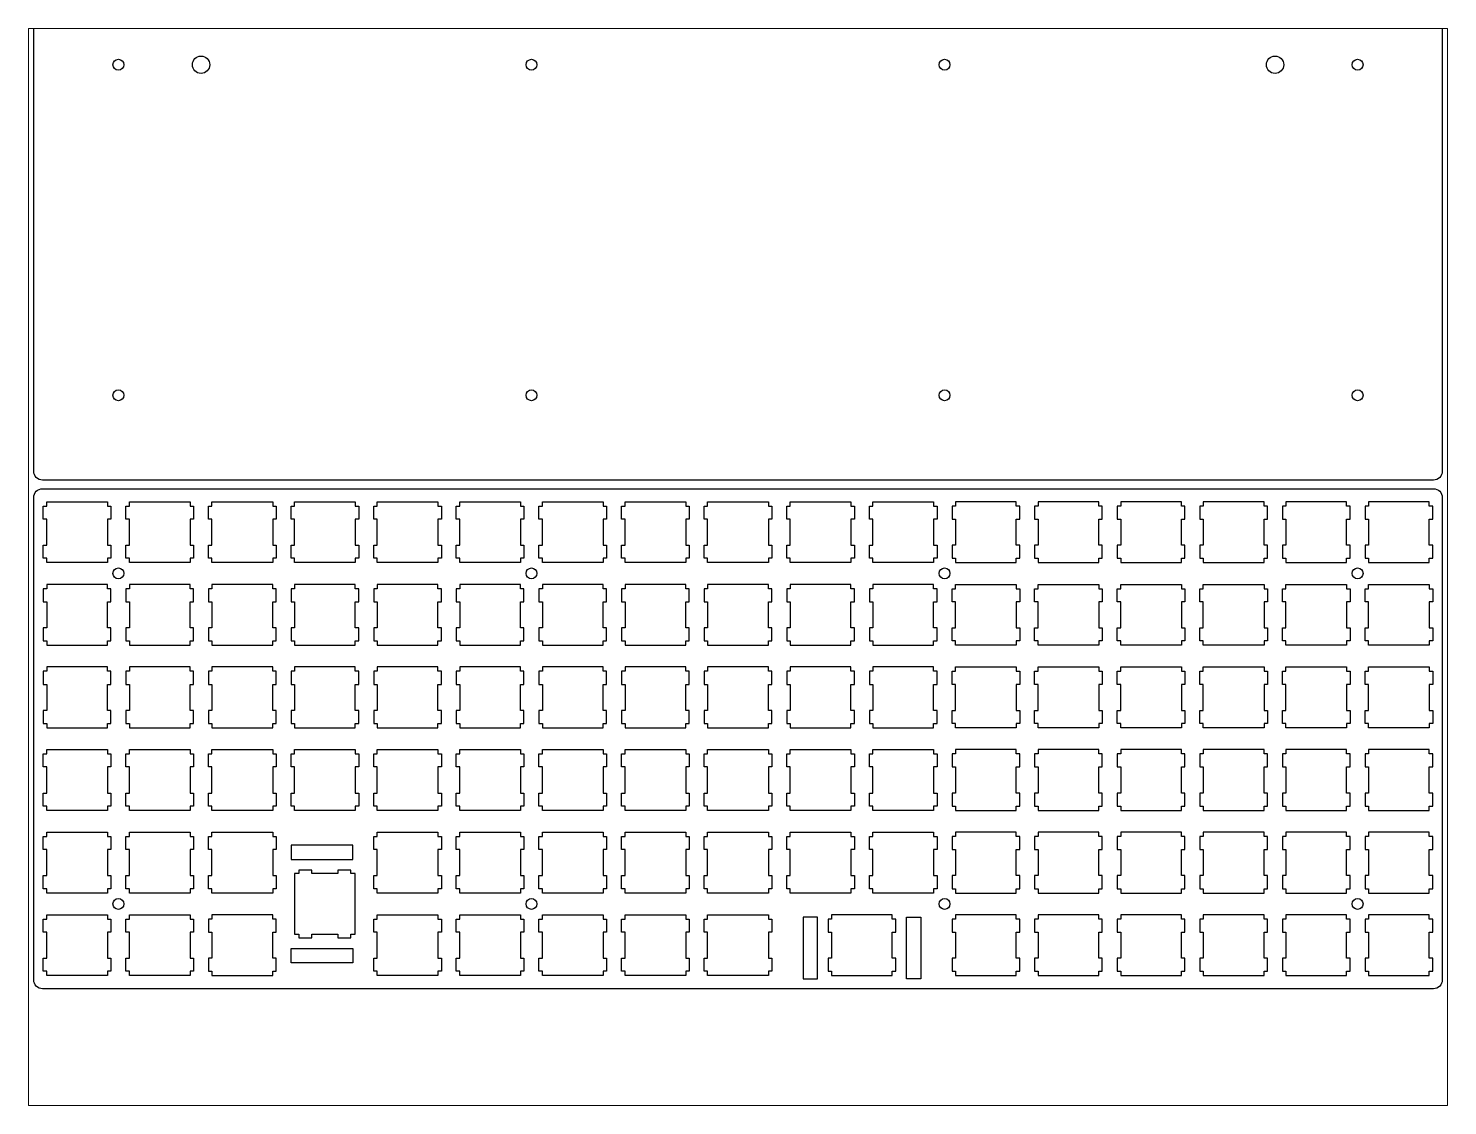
# Paper-space layout 'Layout1' of a CAD drawing. Header units: millimetres. Extents: x 26 to 231, y 20 to 176.
# The model-space entities are those that its viewports show. They can reach past a viewport. Long polylines and large blocks are cut down to what shows.
import ezdxf

# ---------------------------------------------------------------- set-up
doc = ezdxf.new("R2010")
doc.units = ezdxf.units.MM

msp = doc.modelspace()

# ---------------------------------------------------------------- linework, layer by layer
at = {"linetype": 'Continuous'}
for points in [[(324.8, 230.5), (324.8, 119.25, -0.414214), (322.8, 117.25), (2, 117.25, -0.414214), (0, 119.25), (0, 230.5, -0.414214), (2, 232.5), (322.8, 232.5, -0.414214), (324.8, 230.5)], [(324.8, 113.25), (324.8, 2, -0.414214), (322.8, 0), (2, 0, -0.414214), (0, 2), (0, 113.25, -0.414214), (2, 115.25), (322.8, 115.25, -0.414214), (324.8, 113.25)]]:
    msp.add_lwpolyline(points, format="xyb", dxfattribs=at)
for points in [[(3, 99.25), (2.2, 99.25), (2.2, 102.25), (3, 102.25), (3, 108.25), (2.2, 108.25), (2.2, 111.25), (3, 111.25), (3, 112.25), (17, 112.25), (17, 111.25), (17.8, 111.25), (17.8, 108.25), (17, 108.25), (17, 102.25), (17.8, 102.25), (17.8, 99.25), (17, 99.25), (17, 98.25), (3, 98.25)], [(22.05, 99.25), (21.25, 99.25), (21.25, 102.25), (22.05, 102.25), (22.05, 108.25), (21.25, 108.25), (21.25, 111.25), (22.05, 111.25), (22.05, 112.25), (36.05, 112.25), (36.05, 111.25), (36.85, 111.25), (36.85, 108.25), (36.05, 108.25), (36.05, 102.25), (36.85, 102.25), (36.85, 99.25), (36.05, 99.25), (36.05, 98.25), (22.05, 98.25)], [(41.1, 99.25), (40.3, 99.25), (40.3, 102.25), (41.1, 102.25), (41.1, 108.25), (40.3, 108.25), (40.3, 111.25), (41.1, 111.25), (41.1, 112.25), (55.1, 112.25), (55.1, 111.25), (55.9, 111.25), (55.9, 108.25), (55.1, 108.25), (55.1, 102.25), (55.9, 102.25), (55.9, 99.25), (55.1, 99.25), (55.1, 98.25), (41.1, 98.25)], [(60.15, 99.25), (59.35, 99.25), (59.35, 102.25), (60.15, 102.25), (60.15, 108.25), (59.35, 108.25), (59.35, 111.25), (60.15, 111.25), (60.15, 112.25), (74.15, 112.25), (74.15, 111.25), (74.95, 111.25), (74.95, 108.25), (74.15, 108.25), (74.15, 102.25), (74.95, 102.25), (74.95, 99.25), (74.15, 99.25), (74.15, 98.25), (60.15, 98.25)], [(79.2, 99.25), (78.4, 99.25), (78.4, 102.25), (79.2, 102.25), (79.2, 108.25), (78.4, 108.25), (78.4, 111.25), (79.2, 111.25), (79.2, 112.25), (93.2, 112.25), (93.2, 111.25), (94, 111.25), (94, 108.25), (93.2, 108.25), (93.2, 102.25), (94, 102.25), (94, 99.25), (93.2, 99.25), (93.2, 98.25), (79.2, 98.25)], [(98.25, 99.25), (97.45, 99.25), (97.45, 102.25), (98.25, 102.25), (98.25, 108.25), (97.45, 108.25), (97.45, 111.25), (98.25, 111.25), (98.25, 112.25), (112.25, 112.25), (112.25, 111.25), (113.05, 111.25), (113.05, 108.25), (112.25, 108.25), (112.25, 102.25), (113.05, 102.25), (113.05, 99.25), (112.25, 99.25), (112.25, 98.25), (98.25, 98.25)], [(117.3, 99.25), (116.5, 99.25), (116.5, 102.25), (117.3, 102.25), (117.3, 108.25), (116.5, 108.25), (116.5, 111.25), (117.3, 111.25), (117.3, 112.25), (131.3, 112.25), (131.3, 111.25), (132.1, 111.25), (132.1, 108.25), (131.3, 108.25), (131.3, 102.25), (132.1, 102.25), (132.1, 99.25), (131.3, 99.25), (131.3, 98.25), (117.3, 98.25)], [(136.35, 99.25), (135.55, 99.25), (135.55, 102.25), (136.35, 102.25), (136.35, 108.25), (135.55, 108.25), (135.55, 111.25), (136.35, 111.25), (136.35, 112.25), (150.35, 112.25), (150.35, 111.25), (151.15, 111.25), (151.15, 108.25), (150.35, 108.25), (150.35, 102.25), (151.15, 102.25), (151.15, 99.25), (150.35, 99.25), (150.35, 98.25), (136.35, 98.25)], [(155.4, 99.25), (154.6, 99.25), (154.6, 102.25), (155.4, 102.25), (155.4, 108.25), (154.6, 108.25), (154.6, 111.25), (155.4, 111.25), (155.4, 112.25), (169.4, 112.25), (169.4, 111.25), (170.2, 111.25), (170.2, 108.25), (169.4, 108.25), (169.4, 102.25), (170.2, 102.25), (170.2, 99.25), (169.4, 99.25), (169.4, 98.25), (155.4, 98.25)], [(174.45, 99.25), (173.65, 99.25), (173.65, 102.25), (174.45, 102.25), (174.45, 108.25), (173.65, 108.25), (173.65, 111.25), (174.45, 111.25), (174.45, 112.25), (188.45, 112.25), (188.45, 111.25), (189.25, 111.25), (189.25, 108.25), (188.45, 108.25), (188.45, 102.25), (189.25, 102.25), (189.25, 99.25), (188.45, 99.25), (188.45, 98.25), (174.45, 98.25)], [(193.5, 99.25), (192.7, 99.25), (192.7, 102.25), (193.5, 102.25), (193.5, 108.25), (192.7, 108.25), (192.7, 111.25), (193.5, 111.25), (193.5, 112.25), (207.5, 112.25), (207.5, 111.25), (208.3, 111.25), (208.3, 108.25), (207.5, 108.25), (207.5, 102.25), (208.3, 102.25), (208.3, 99.25), (207.5, 99.25), (207.5, 98.25), (193.5, 98.25)], [(226.55, 99.25), (227.35, 99.25), (227.35, 102.25), (226.55, 102.25), (226.55, 108.25), (227.35, 108.25), (227.35, 111.25), (226.55, 111.25), (226.55, 112.25), (212.55, 112.25), (212.55, 111.25), (211.75, 111.25), (211.75, 108.25), (212.55, 108.25), (212.55, 102.25), (211.75, 102.25), (211.75, 99.25), (212.55, 99.25), (212.55, 98.25), (226.55, 98.25)], [(245.6, 99.25), (246.4, 99.25), (246.4, 102.25), (245.6, 102.25), (245.6, 108.25), (246.4, 108.25), (246.4, 111.25), (245.6, 111.25), (245.6, 112.25), (231.6, 112.25), (231.6, 111.25), (230.8, 111.25), (230.8, 108.25), (231.6, 108.25), (231.6, 102.25), (230.8, 102.25), (230.8, 99.25), (231.6, 99.25), (231.6, 98.25), (245.6, 98.25)], [(264.65, 99.25), (265.45, 99.25), (265.45, 102.25), (264.65, 102.25), (264.65, 108.25), (265.45, 108.25), (265.45, 111.25), (264.65, 111.25), (264.65, 112.25), (250.65, 112.25), (250.65, 111.25), (249.85, 111.25), (249.85, 108.25), (250.65, 108.25), (250.65, 102.25), (249.85, 102.25), (249.85, 99.25), (250.65, 99.25), (250.65, 98.25), (264.65, 98.25)], [(283.7, 99.25), (284.5, 99.25), (284.5, 102.25), (283.7, 102.25), (283.7, 108.25), (284.5, 108.25), (284.5, 111.25), (283.7, 111.25), (283.7, 112.25), (269.7, 112.25), (269.7, 111.25), (268.9, 111.25), (268.9, 108.25), (269.7, 108.25), (269.7, 102.25), (268.9, 102.25), (268.9, 99.25), (269.7, 99.25), (269.7, 98.25), (283.7, 98.25)], [(302.75, 99.25), (303.55, 99.25), (303.55, 102.25), (302.75, 102.25), (302.75, 108.25), (303.55, 108.25), (303.55, 111.25), (302.75, 111.25), (302.75, 112.25), (288.75, 112.25), (288.75, 111.25), (287.95, 111.25), (287.95, 108.25), (288.75, 108.25), (288.75, 102.25), (287.95, 102.25), (287.95, 99.25), (288.75, 99.25), (288.75, 98.25), (302.75, 98.25)], [(321.8, 99.25), (322.6, 99.25), (322.6, 102.25), (321.8, 102.25), (321.8, 108.25), (322.6, 108.25), (322.6, 111.25), (321.8, 111.25), (321.8, 112.25), (307.8, 112.25), (307.8, 111.25), (307, 111.25), (307, 108.25), (307.8, 108.25), (307.8, 102.25), (307, 102.25), (307, 99.25), (307.8, 99.25), (307.8, 98.25), (321.8, 98.25)], [(3, 92.2), (2.2, 92.2), (2.2, 89.2), (3, 89.2), (3, 83.2), (2.2, 83.2), (2.2, 80.2), (3, 80.2), (3, 79.2), (17, 79.2), (17, 80.2), (17.8, 80.2), (17.8, 83.2), (17, 83.2), (17, 89.2), (17.8, 89.2), (17.8, 92.2), (17, 92.2), (17, 93.2), (3, 93.2)], [(22.05, 92.2), (21.25, 92.2), (21.25, 89.2), (22.05, 89.2), (22.05, 83.2), (21.25, 83.2), (21.25, 80.2), (22.05, 80.2), (22.05, 79.2), (36.05, 79.2), (36.05, 80.2), (36.85, 80.2), (36.85, 83.2), (36.05, 83.2), (36.05, 89.2), (36.85, 89.2), (36.85, 92.2), (36.05, 92.2), (36.05, 93.2), (22.05, 93.2)], [(41.1, 92.2), (40.3, 92.2), (40.3, 89.2), (41.1, 89.2), (41.1, 83.2), (40.3, 83.2), (40.3, 80.2), (41.1, 80.2), (41.1, 79.2), (55.1, 79.2), (55.1, 80.2), (55.9, 80.2), (55.9, 83.2), (55.1, 83.2), (55.1, 89.2), (55.9, 89.2), (55.9, 92.2), (55.1, 92.2), (55.1, 93.2), (41.1, 93.2)], [(60.15, 92.2), (59.35, 92.2), (59.35, 89.2), (60.15, 89.2), (60.15, 83.2), (59.35, 83.2), (59.35, 80.2), (60.15, 80.2), (60.15, 79.2), (74.15, 79.2), (74.15, 80.2), (74.95, 80.2), (74.95, 83.2), (74.15, 83.2), (74.15, 89.2), (74.95, 89.2), (74.95, 92.2), (74.15, 92.2), (74.15, 93.2), (60.15, 93.2)], [(79.2, 92.2), (78.4, 92.2), (78.4, 89.2), (79.2, 89.2), (79.2, 83.2), (78.4, 83.2), (78.4, 80.2), (79.2, 80.2), (79.2, 79.2), (93.2, 79.2), (93.2, 80.2), (94, 80.2), (94, 83.2), (93.2, 83.2), (93.2, 89.2), (94, 89.2), (94, 92.2), (93.2, 92.2), (93.2, 93.2), (79.2, 93.2)], [(98.25, 92.2), (97.45, 92.2), (97.45, 89.2), (98.25, 89.2), (98.25, 83.2), (97.45, 83.2), (97.45, 80.2), (98.25, 80.2), (98.25, 79.2), (112.25, 79.2), (112.25, 80.2), (113.05, 80.2), (113.05, 83.2), (112.25, 83.2), (112.25, 89.2), (113.05, 89.2), (113.05, 92.2), (112.25, 92.2), (112.25, 93.2), (98.25, 93.2)], [(117.3, 92.2), (116.5, 92.2), (116.5, 89.2), (117.3, 89.2), (117.3, 83.2), (116.5, 83.2), (116.5, 80.2), (117.3, 80.2), (117.3, 79.2), (131.3, 79.2), (131.3, 80.2), (132.1, 80.2), (132.1, 83.2), (131.3, 83.2), (131.3, 89.2), (132.1, 89.2), (132.1, 92.2), (131.3, 92.2), (131.3, 93.2), (117.3, 93.2)], [(136.35, 92.2), (135.55, 92.2), (135.55, 89.2), (136.35, 89.2), (136.35, 83.2), (135.55, 83.2), (135.55, 80.2), (136.35, 80.2), (136.35, 79.2), (150.35, 79.2), (150.35, 80.2), (151.15, 80.2), (151.15, 83.2), (150.35, 83.2), (150.35, 89.2), (151.15, 89.2), (151.15, 92.2), (150.35, 92.2), (150.35, 93.2), (136.35, 93.2)], [(155.4, 92.2), (154.6, 92.2), (154.6, 89.2), (155.4, 89.2), (155.4, 83.2), (154.6, 83.2), (154.6, 80.2), (155.4, 80.2), (155.4, 79.2), (169.4, 79.2), (169.4, 80.2), (170.2, 80.2), (170.2, 83.2), (169.4, 83.2), (169.4, 89.2), (170.2, 89.2), (170.2, 92.2), (169.4, 92.2), (169.4, 93.2), (155.4, 93.2)], [(174.45, 92.2), (173.65, 92.2), (173.65, 89.2), (174.45, 89.2), (174.45, 83.2), (173.65, 83.2), (173.65, 80.2), (174.45, 80.2), (174.45, 79.2), (188.45, 79.2), (188.45, 80.2), (189.25, 80.2), (189.25, 83.2), (188.45, 83.2), (188.45, 89.2), (189.25, 89.2), (189.25, 92.2), (188.45, 92.2), (188.45, 93.2), (174.45, 93.2)], [(193.5, 92.2), (192.7, 92.2), (192.7, 89.2), (193.5, 89.2), (193.5, 83.2), (192.7, 83.2), (192.7, 80.2), (193.5, 80.2), (193.5, 79.2), (207.5, 79.2), (207.5, 80.2), (208.3, 80.2), (208.3, 83.2), (207.5, 83.2), (207.5, 89.2), (208.3, 89.2), (208.3, 92.2), (207.5, 92.2), (207.5, 93.2), (193.5, 93.2)], [(226.55, 92.2), (227.35, 92.2), (227.35, 89.2), (226.55, 89.2), (226.55, 83.2), (227.35, 83.2), (227.35, 80.2), (226.55, 80.2), (226.55, 79.2), (212.55, 79.2), (212.55, 80.2), (211.75, 80.2), (211.75, 83.2), (212.55, 83.2), (212.55, 89.2), (211.75, 89.2), (211.75, 92.2), (212.55, 92.2), (212.55, 93.2), (226.55, 93.2)], [(245.6, 92.2), (246.4, 92.2), (246.4, 89.2), (245.6, 89.2), (245.6, 83.2), (246.4, 83.2), (246.4, 80.2), (245.6, 80.2), (245.6, 79.2), (231.6, 79.2), (231.6, 80.2), (230.8, 80.2), (230.8, 83.2), (231.6, 83.2), (231.6, 89.2), (230.8, 89.2), (230.8, 92.2), (231.6, 92.2), (231.6, 93.2), (245.6, 93.2)], [(264.65, 92.2), (265.45, 92.2), (265.45, 89.2), (264.65, 89.2), (264.65, 83.2), (265.45, 83.2), (265.45, 80.2), (264.65, 80.2), (264.65, 79.2), (250.65, 79.2), (250.65, 80.2), (249.85, 80.2), (249.85, 83.2), (250.65, 83.2), (250.65, 89.2), (249.85, 89.2), (249.85, 92.2), (250.65, 92.2), (250.65, 93.2), (264.65, 93.2)], [(283.7, 92.2), (284.5, 92.2), (284.5, 89.2), (283.7, 89.2), (283.7, 83.2), (284.5, 83.2), (284.5, 80.2), (283.7, 80.2), (283.7, 79.2), (269.7, 79.2), (269.7, 80.2), (268.9, 80.2), (268.9, 83.2), (269.7, 83.2), (269.7, 89.2), (268.9, 89.2), (268.9, 92.2), (269.7, 92.2), (269.7, 93.2), (283.7, 93.2)], [(302.75, 92.2), (303.55, 92.2), (303.55, 89.2), (302.75, 89.2), (302.75, 83.2), (303.55, 83.2), (303.55, 80.2), (302.75, 80.2), (302.75, 79.2), (288.75, 79.2), (288.75, 80.2), (287.95, 80.2), (287.95, 83.2), (288.75, 83.2), (288.75, 89.2), (287.95, 89.2), (287.95, 92.2), (288.75, 92.2), (288.75, 93.2), (302.75, 93.2)], [(321.8, 92.2), (322.6, 92.2), (322.6, 89.2), (321.8, 89.2), (321.8, 83.2), (322.6, 83.2), (322.6, 80.2), (321.8, 80.2), (321.8, 79.2), (307.8, 79.2), (307.8, 80.2), (307, 80.2), (307, 83.2), (307.8, 83.2), (307.8, 89.2), (307, 89.2), (307, 92.2), (307.8, 92.2), (307.8, 93.2), (321.8, 93.2)], [(3, 73.15), (2.2, 73.15), (2.2, 70.15), (3, 70.15), (3, 64.15), (2.2, 64.15), (2.2, 61.15), (3, 61.15), (3, 60.15), (17, 60.15), (17, 61.15), (17.8, 61.15), (17.8, 64.15), (17, 64.15), (17, 70.15), (17.8, 70.15), (17.8, 73.15), (17, 73.15), (17, 74.15), (3, 74.15)], [(22.05, 73.15), (21.25, 73.15), (21.25, 70.15), (22.05, 70.15), (22.05, 64.15), (21.25, 64.15), (21.25, 61.15), (22.05, 61.15), (22.05, 60.15), (36.05, 60.15), (36.05, 61.15), (36.85, 61.15), (36.85, 64.15), (36.05, 64.15), (36.05, 70.15), (36.85, 70.15), (36.85, 73.15), (36.05, 73.15), (36.05, 74.15), (22.05, 74.15)], [(41.1, 73.15), (40.3, 73.15), (40.3, 70.15), (41.1, 70.15), (41.1, 64.15), (40.3, 64.15), (40.3, 61.15), (41.1, 61.15), (41.1, 60.15), (55.1, 60.15), (55.1, 61.15), (55.9, 61.15), (55.9, 64.15), (55.1, 64.15), (55.1, 70.15), (55.9, 70.15), (55.9, 73.15), (55.1, 73.15), (55.1, 74.15), (41.1, 74.15)], [(60.15, 73.15), (59.35, 73.15), (59.35, 70.15), (60.15, 70.15), (60.15, 64.15), (59.35, 64.15), (59.35, 61.15), (60.15, 61.15), (60.15, 60.15), (74.15, 60.15), (74.15, 61.15), (74.95, 61.15), (74.95, 64.15), (74.15, 64.15), (74.15, 70.15), (74.95, 70.15), (74.95, 73.15), (74.15, 73.15), (74.15, 74.15), (60.15, 74.15)], [(79.2, 73.15), (78.4, 73.15), (78.4, 70.15), (79.2, 70.15), (79.2, 64.15), (78.4, 64.15), (78.4, 61.15), (79.2, 61.15), (79.2, 60.15), (93.2, 60.15), (93.2, 61.15), (94, 61.15), (94, 64.15), (93.2, 64.15), (93.2, 70.15), (94, 70.15), (94, 73.15), (93.2, 73.15), (93.2, 74.15), (79.2, 74.15)], [(98.25, 73.15), (97.45, 73.15), (97.45, 70.15), (98.25, 70.15), (98.25, 64.15), (97.45, 64.15), (97.45, 61.15), (98.25, 61.15), (98.25, 60.15), (112.25, 60.15), (112.25, 61.15), (113.05, 61.15), (113.05, 64.15), (112.25, 64.15), (112.25, 70.15), (113.05, 70.15), (113.05, 73.15), (112.25, 73.15), (112.25, 74.15), (98.25, 74.15)], [(117.3, 73.15), (116.5, 73.15), (116.5, 70.15), (117.3, 70.15), (117.3, 64.15), (116.5, 64.15), (116.5, 61.15), (117.3, 61.15), (117.3, 60.15), (131.3, 60.15), (131.3, 61.15), (132.1, 61.15), (132.1, 64.15), (131.3, 64.15), (131.3, 70.15), (132.1, 70.15), (132.1, 73.15), (131.3, 73.15), (131.3, 74.15), (117.3, 74.15)], [(136.35, 73.15), (135.55, 73.15), (135.55, 70.15), (136.35, 70.15), (136.35, 64.15), (135.55, 64.15), (135.55, 61.15), (136.35, 61.15), (136.35, 60.15), (150.35, 60.15), (150.35, 61.15), (151.15, 61.15), (151.15, 64.15), (150.35, 64.15), (150.35, 70.15), (151.15, 70.15), (151.15, 73.15), (150.35, 73.15), (150.35, 74.15), (136.35, 74.15)], [(155.4, 73.15), (154.6, 73.15), (154.6, 70.15), (155.4, 70.15), (155.4, 64.15), (154.6, 64.15), (154.6, 61.15), (155.4, 61.15), (155.4, 60.15), (169.4, 60.15), (169.4, 61.15), (170.2, 61.15), (170.2, 64.15), (169.4, 64.15), (169.4, 70.15), (170.2, 70.15), (170.2, 73.15), (169.4, 73.15), (169.4, 74.15), (155.4, 74.15)], [(174.45, 73.15), (173.65, 73.15), (173.65, 70.15), (174.45, 70.15), (174.45, 64.15), (173.65, 64.15), (173.65, 61.15), (174.45, 61.15), (174.45, 60.15), (188.45, 60.15), (188.45, 61.15), (189.25, 61.15), (189.25, 64.15), (188.45, 64.15), (188.45, 70.15), (189.25, 70.15), (189.25, 73.15), (188.45, 73.15), (188.45, 74.15), (174.45, 74.15)], [(193.5, 73.15), (192.7, 73.15), (192.7, 70.15), (193.5, 70.15), (193.5, 64.15), (192.7, 64.15), (192.7, 61.15), (193.5, 61.15), (193.5, 60.15), (207.5, 60.15), (207.5, 61.15), (208.3, 61.15), (208.3, 64.15), (207.5, 64.15), (207.5, 70.15), (208.3, 70.15), (208.3, 73.15), (207.5, 73.15), (207.5, 74.15), (193.5, 74.15)], [(226.55, 73.15), (227.35, 73.15), (227.35, 70.15), (226.55, 70.15), (226.55, 64.15), (227.35, 64.15), (227.35, 61.15), (226.55, 61.15), (226.55, 60.15), (212.55, 60.15), (212.55, 61.15), (211.75, 61.15), (211.75, 64.15), (212.55, 64.15), (212.55, 70.15), (211.75, 70.15), (211.75, 73.15), (212.55, 73.15), (212.55, 74.15), (226.55, 74.15)], [(245.6, 73.15), (246.4, 73.15), (246.4, 70.15), (245.6, 70.15), (245.6, 64.15), (246.4, 64.15), (246.4, 61.15), (245.6, 61.15), (245.6, 60.15), (231.6, 60.15), (231.6, 61.15), (230.8, 61.15), (230.8, 64.15), (231.6, 64.15), (231.6, 70.15), (230.8, 70.15), (230.8, 73.15), (231.6, 73.15), (231.6, 74.15), (245.6, 74.15)], [(264.65, 73.15), (265.45, 73.15), (265.45, 70.15), (264.65, 70.15), (264.65, 64.15), (265.45, 64.15), (265.45, 61.15), (264.65, 61.15), (264.65, 60.15), (250.65, 60.15), (250.65, 61.15), (249.85, 61.15), (249.85, 64.15), (250.65, 64.15), (250.65, 70.15), (249.85, 70.15), (249.85, 73.15), (250.65, 73.15), (250.65, 74.15), (264.65, 74.15)], [(283.7, 73.15), (284.5, 73.15), (284.5, 70.15), (283.7, 70.15), (283.7, 64.15), (284.5, 64.15), (284.5, 61.15), (283.7, 61.15), (283.7, 60.15), (269.7, 60.15), (269.7, 61.15), (268.9, 61.15), (268.9, 64.15), (269.7, 64.15), (269.7, 70.15), (268.9, 70.15), (268.9, 73.15), (269.7, 73.15), (269.7, 74.15), (283.7, 74.15)], [(302.75, 73.15), (303.55, 73.15), (303.55, 70.15), (302.75, 70.15), (302.75, 64.15), (303.55, 64.15), (303.55, 61.15), (302.75, 61.15), (302.75, 60.15), (288.75, 60.15), (288.75, 61.15), (287.95, 61.15), (287.95, 64.15), (288.75, 64.15), (288.75, 70.15), (287.95, 70.15), (287.95, 73.15), (288.75, 73.15), (288.75, 74.15), (302.75, 74.15)], [(321.8, 73.15), (322.6, 73.15), (322.6, 70.15), (321.8, 70.15), (321.8, 64.15), (322.6, 64.15), (322.6, 61.15), (321.8, 61.15), (321.8, 60.15), (307.8, 60.15), (307.8, 61.15), (307, 61.15), (307, 64.15), (307.8, 64.15), (307.8, 70.15), (307, 70.15), (307, 73.15), (307.8, 73.15), (307.8, 74.15), (321.8, 74.15)], [(3, 42.1), (2.2, 42.1), (2.2, 45.1), (3, 45.1), (3, 51.1), (2.2, 51.1), (2.2, 54.1), (3, 54.1), (3, 55.1), (17, 55.1), (17, 54.1), (17.8, 54.1), (17.8, 51.1), (17, 51.1), (17, 45.1), (17.8, 45.1), (17.8, 42.1), (17, 42.1), (17, 41.1), (3, 41.1)], [(22.05, 42.1), (21.25, 42.1), (21.25, 45.1), (22.05, 45.1), (22.05, 51.1), (21.25, 51.1), (21.25, 54.1), (22.05, 54.1), (22.05, 55.1), (36.05, 55.1), (36.05, 54.1), (36.85, 54.1), (36.85, 51.1), (36.05, 51.1), (36.05, 45.1), (36.85, 45.1), (36.85, 42.1), (36.05, 42.1), (36.05, 41.1), (22.05, 41.1)], [(41.1, 42.1), (40.3, 42.1), (40.3, 45.1), (41.1, 45.1), (41.1, 51.1), (40.3, 51.1), (40.3, 54.1), (41.1, 54.1), (41.1, 55.1), (55.1, 55.1), (55.1, 54.1), (55.9, 54.1), (55.9, 51.1), (55.1, 51.1), (55.1, 45.1), (55.9, 45.1), (55.9, 42.1), (55.1, 42.1), (55.1, 41.1), (41.1, 41.1)], [(60.15, 42.1), (59.35, 42.1), (59.35, 45.1), (60.15, 45.1), (60.15, 51.1), (59.35, 51.1), (59.35, 54.1), (60.15, 54.1), (60.15, 55.1), (74.15, 55.1), (74.15, 54.1), (74.95, 54.1), (74.95, 51.1), (74.15, 51.1), (74.15, 45.1), (74.95, 45.1), (74.95, 42.1), (74.15, 42.1), (74.15, 41.1), (60.15, 41.1)], [(79.2, 42.1), (78.4, 42.1), (78.4, 45.1), (79.2, 45.1), (79.2, 51.1), (78.4, 51.1), (78.4, 54.1), (79.2, 54.1), (79.2, 55.1), (93.2, 55.1), (93.2, 54.1), (94, 54.1), (94, 51.1), (93.2, 51.1), (93.2, 45.1), (94, 45.1), (94, 42.1), (93.2, 42.1), (93.2, 41.1), (79.2, 41.1)], [(98.25, 42.1), (97.45, 42.1), (97.45, 45.1), (98.25, 45.1), (98.25, 51.1), (97.45, 51.1), (97.45, 54.1), (98.25, 54.1), (98.25, 55.1), (112.25, 55.1), (112.25, 54.1), (113.05, 54.1), (113.05, 51.1), (112.25, 51.1), (112.25, 45.1), (113.05, 45.1), (113.05, 42.1), (112.25, 42.1), (112.25, 41.1), (98.25, 41.1)], [(117.3, 42.1), (116.5, 42.1), (116.5, 45.1), (117.3, 45.1), (117.3, 51.1), (116.5, 51.1), (116.5, 54.1), (117.3, 54.1), (117.3, 55.1), (131.3, 55.1), (131.3, 54.1), (132.1, 54.1), (132.1, 51.1), (131.3, 51.1), (131.3, 45.1), (132.1, 45.1), (132.1, 42.1), (131.3, 42.1), (131.3, 41.1), (117.3, 41.1)], [(136.35, 42.1), (135.55, 42.1), (135.55, 45.1), (136.35, 45.1), (136.35, 51.1), (135.55, 51.1), (135.55, 54.1), (136.35, 54.1), (136.35, 55.1), (150.35, 55.1), (150.35, 54.1), (151.15, 54.1), (151.15, 51.1), (150.35, 51.1), (150.35, 45.1), (151.15, 45.1), (151.15, 42.1), (150.35, 42.1), (150.35, 41.1), (136.35, 41.1)], [(155.4, 42.1), (154.6, 42.1), (154.6, 45.1), (155.4, 45.1), (155.4, 51.1), (154.6, 51.1), (154.6, 54.1), (155.4, 54.1), (155.4, 55.1), (169.4, 55.1), (169.4, 54.1), (170.2, 54.1), (170.2, 51.1), (169.4, 51.1), (169.4, 45.1), (170.2, 45.1), (170.2, 42.1), (169.4, 42.1), (169.4, 41.1), (155.4, 41.1)], [(174.45, 42.1), (173.65, 42.1), (173.65, 45.1), (174.45, 45.1), (174.45, 51.1), (173.65, 51.1), (173.65, 54.1), (174.45, 54.1), (174.45, 55.1), (188.45, 55.1), (188.45, 54.1), (189.25, 54.1), (189.25, 51.1), (188.45, 51.1), (188.45, 45.1), (189.25, 45.1), (189.25, 42.1), (188.45, 42.1), (188.45, 41.1), (174.45, 41.1)], [(193.5, 42.1), (192.7, 42.1), (192.7, 45.1), (193.5, 45.1), (193.5, 51.1), (192.7, 51.1), (192.7, 54.1), (193.5, 54.1), (193.5, 55.1), (207.5, 55.1), (207.5, 54.1), (208.3, 54.1), (208.3, 51.1), (207.5, 51.1), (207.5, 45.1), (208.3, 45.1), (208.3, 42.1), (207.5, 42.1), (207.5, 41.1), (193.5, 41.1)], [(226.55, 42.1), (227.35, 42.1), (227.35, 45.1), (226.55, 45.1), (226.55, 51.1), (227.35, 51.1), (227.35, 54.1), (226.55, 54.1), (226.55, 55.1), (212.55, 55.1), (212.55, 54.1), (211.75, 54.1), (211.75, 51.1), (212.55, 51.1), (212.55, 45.1), (211.75, 45.1), (211.75, 42.1), (212.55, 42.1), (212.55, 41.1), (226.55, 41.1)], [(245.6, 42.1), (246.4, 42.1), (246.4, 45.1), (245.6, 45.1), (245.6, 51.1), (246.4, 51.1), (246.4, 54.1), (245.6, 54.1), (245.6, 55.1), (231.6, 55.1), (231.6, 54.1), (230.8, 54.1), (230.8, 51.1), (231.6, 51.1), (231.6, 45.1), (230.8, 45.1), (230.8, 42.1), (231.6, 42.1), (231.6, 41.1), (245.6, 41.1)], [(264.65, 42.1), (265.45, 42.1), (265.45, 45.1), (264.65, 45.1), (264.65, 51.1), (265.45, 51.1), (265.45, 54.1), (264.65, 54.1), (264.65, 55.1), (250.65, 55.1), (250.65, 54.1), (249.85, 54.1), (249.85, 51.1), (250.65, 51.1), (250.65, 45.1), (249.85, 45.1), (249.85, 42.1), (250.65, 42.1), (250.65, 41.1), (264.65, 41.1)], [(283.7, 42.1), (284.5, 42.1), (284.5, 45.1), (283.7, 45.1), (283.7, 51.1), (284.5, 51.1), (284.5, 54.1), (283.7, 54.1), (283.7, 55.1), (269.7, 55.1), (269.7, 54.1), (268.9, 54.1), (268.9, 51.1), (269.7, 51.1), (269.7, 45.1), (268.9, 45.1), (268.9, 42.1), (269.7, 42.1), (269.7, 41.1), (283.7, 41.1)], [(302.75, 42.1), (303.55, 42.1), (303.55, 45.1), (302.75, 45.1), (302.75, 51.1), (303.55, 51.1), (303.55, 54.1), (302.75, 54.1), (302.75, 55.1), (288.75, 55.1), (288.75, 54.1), (287.95, 54.1), (287.95, 51.1), (288.75, 51.1), (288.75, 45.1), (287.95, 45.1), (287.95, 42.1), (288.75, 42.1), (288.75, 41.1), (302.75, 41.1)], [(321.8, 42.1), (322.6, 42.1), (322.6, 45.1), (321.8, 45.1), (321.8, 51.1), (322.6, 51.1), (322.6, 54.1), (321.8, 54.1), (321.8, 55.1), (307.8, 55.1), (307.8, 54.1), (307, 54.1), (307, 51.1), (307.8, 51.1), (307.8, 45.1), (307, 45.1), (307, 42.1), (307.8, 42.1), (307.8, 41.1), (321.8, 41.1)], [(3, 23.05), (2.2, 23.05), (2.2, 26.05), (3, 26.05), (3, 32.05), (2.2, 32.05), (2.2, 35.05), (3, 35.05), (3, 36.05), (17, 36.05), (17, 35.05), (17.8, 35.05), (17.8, 32.05), (17, 32.05), (17, 26.05), (17.8, 26.05), (17.8, 23.05), (17, 23.05), (17, 22.05), (3, 22.05)], [(22.05, 23.05), (21.25, 23.05), (21.25, 26.05), (22.05, 26.05), (22.05, 32.05), (21.25, 32.05), (21.25, 35.05), (22.05, 35.05), (22.05, 36.05), (36.05, 36.05), (36.05, 35.05), (36.85, 35.05), (36.85, 32.05), (36.05, 32.05), (36.05, 26.05), (36.85, 26.05), (36.85, 23.05), (36.05, 23.05), (36.05, 22.05), (22.05, 22.05)], [(41.1, 23.05), (40.3, 23.05), (40.3, 26.05), (41.1, 26.05), (41.1, 32.05), (40.3, 32.05), (40.3, 35.05), (41.1, 35.05), (41.1, 36.05), (55.1, 36.05), (55.1, 35.05), (55.9, 35.05), (55.9, 32.05), (55.1, 32.05), (55.1, 26.05), (55.9, 26.05), (55.9, 23.05), (55.1, 23.05), (55.1, 22.05), (41.1, 22.05)], [(79.2, 23.05), (78.4, 23.05), (78.4, 26.05), (79.2, 26.05), (79.2, 32.05), (78.4, 32.05), (78.4, 35.05), (79.2, 35.05), (79.2, 36.05), (93.2, 36.05), (93.2, 35.05), (94, 35.05), (94, 32.05), (93.2, 32.05), (93.2, 26.05), (94, 26.05), (94, 23.05), (93.2, 23.05), (93.2, 22.05), (79.2, 22.05)], [(98.25, 23.05), (97.45, 23.05), (97.45, 26.05), (98.25, 26.05), (98.25, 32.05), (97.45, 32.05), (97.45, 35.05), (98.25, 35.05), (98.25, 36.05), (112.25, 36.05), (112.25, 35.05), (113.05, 35.05), (113.05, 32.05), (112.25, 32.05), (112.25, 26.05), (113.05, 26.05), (113.05, 23.05), (112.25, 23.05), (112.25, 22.05), (98.25, 22.05)], [(117.3, 23.05), (116.5, 23.05), (116.5, 26.05), (117.3, 26.05), (117.3, 32.05), (116.5, 32.05), (116.5, 35.05), (117.3, 35.05), (117.3, 36.05), (131.3, 36.05), (131.3, 35.05), (132.1, 35.05), (132.1, 32.05), (131.3, 32.05), (131.3, 26.05), (132.1, 26.05), (132.1, 23.05), (131.3, 23.05), (131.3, 22.05), (117.3, 22.05)], [(136.35, 23.05), (135.55, 23.05), (135.55, 26.05), (136.35, 26.05), (136.35, 32.05), (135.55, 32.05), (135.55, 35.05), (136.35, 35.05), (136.35, 36.05), (150.35, 36.05), (150.35, 35.05), (151.15, 35.05), (151.15, 32.05), (150.35, 32.05), (150.35, 26.05), (151.15, 26.05), (151.15, 23.05), (150.35, 23.05), (150.35, 22.05), (136.35, 22.05)], [(155.4, 23.05), (154.6, 23.05), (154.6, 26.05), (155.4, 26.05), (155.4, 32.05), (154.6, 32.05), (154.6, 35.05), (155.4, 35.05), (155.4, 36.05), (169.4, 36.05), (169.4, 35.05), (170.2, 35.05), (170.2, 32.05), (169.4, 32.05), (169.4, 26.05), (170.2, 26.05), (170.2, 23.05), (169.4, 23.05), (169.4, 22.05), (155.4, 22.05)], [(174.45, 23.05), (173.65, 23.05), (173.65, 26.05), (174.45, 26.05), (174.45, 32.05), (173.65, 32.05), (173.65, 35.05), (174.45, 35.05), (174.45, 36.05), (188.45, 36.05), (188.45, 35.05), (189.25, 35.05), (189.25, 32.05), (188.45, 32.05), (188.45, 26.05), (189.25, 26.05), (189.25, 23.05), (188.45, 23.05), (188.45, 22.05), (174.45, 22.05)], [(193.5, 23.05), (192.7, 23.05), (192.7, 26.05), (193.5, 26.05), (193.5, 32.05), (192.7, 32.05), (192.7, 35.05), (193.5, 35.05), (193.5, 36.05), (207.5, 36.05), (207.5, 35.05), (208.3, 35.05), (208.3, 32.05), (207.5, 32.05), (207.5, 26.05), (208.3, 26.05), (208.3, 23.05), (207.5, 23.05), (207.5, 22.05), (193.5, 22.05)], [(226.55, 23.05), (227.35, 23.05), (227.35, 26.05), (226.55, 26.05), (226.55, 32.05), (227.35, 32.05), (227.35, 35.05), (226.55, 35.05), (226.55, 36.05), (212.55, 36.05), (212.55, 35.05), (211.75, 35.05), (211.75, 32.05), (212.55, 32.05), (212.55, 26.05), (211.75, 26.05), (211.75, 23.05), (212.55, 23.05), (212.55, 22.05), (226.55, 22.05)], [(245.6, 23.05), (246.4, 23.05), (246.4, 26.05), (245.6, 26.05), (245.6, 32.05), (246.4, 32.05), (246.4, 35.05), (245.6, 35.05), (245.6, 36.05), (231.6, 36.05), (231.6, 35.05), (230.8, 35.05), (230.8, 32.05), (231.6, 32.05), (231.6, 26.05), (230.8, 26.05), (230.8, 23.05), (231.6, 23.05), (231.6, 22.05), (245.6, 22.05)], [(264.65, 23.05), (265.45, 23.05), (265.45, 26.05), (264.65, 26.05), (264.65, 32.05), (265.45, 32.05), (265.45, 35.05), (264.65, 35.05), (264.65, 36.05), (250.65, 36.05), (250.65, 35.05), (249.85, 35.05), (249.85, 32.05), (250.65, 32.05), (250.65, 26.05), (249.85, 26.05), (249.85, 23.05), (250.65, 23.05), (250.65, 22.05), (264.65, 22.05)], [(283.7, 23.05), (284.5, 23.05), (284.5, 26.05), (283.7, 26.05), (283.7, 32.05), (284.5, 32.05), (284.5, 35.05), (283.7, 35.05), (283.7, 36.05), (269.7, 36.05), (269.7, 35.05), (268.9, 35.05), (268.9, 32.05), (269.7, 32.05), (269.7, 26.05), (268.9, 26.05), (268.9, 23.05), (269.7, 23.05), (269.7, 22.05), (283.7, 22.05)], [(302.75, 23.05), (303.55, 23.05), (303.55, 26.05), (302.75, 26.05), (302.75, 32.05), (303.55, 32.05), (303.55, 35.05), (302.75, 35.05), (302.75, 36.05), (288.75, 36.05), (288.75, 35.05), (287.95, 35.05), (287.95, 32.05), (288.75, 32.05), (288.75, 26.05), (287.95, 26.05), (287.95, 23.05), (288.75, 23.05), (288.75, 22.05), (302.75, 22.05)], [(321.8, 23.05), (322.6, 23.05), (322.6, 26.05), (321.8, 26.05), (321.8, 32.05), (322.6, 32.05), (322.6, 35.05), (321.8, 35.05), (321.8, 36.05), (307.8, 36.05), (307.8, 35.05), (307, 35.05), (307, 32.05), (307.8, 32.05), (307.8, 26.05), (307, 26.05), (307, 23.05), (307.8, 23.05), (307.8, 22.05), (321.8, 22.05)], [(73.6, 29.78), (73.6, 33.08), (59.4, 33.08), (59.4, 29.78)], [(73.15, 26.53), (73.15, 27.33), (70.15, 27.33), (70.15, 26.53), (64.15, 26.53), (64.15, 27.33), (61.15, 27.33), (61.15, 26.53), (60.15, 26.53), (60.15, 12.53), (61.15, 12.53), (61.15, 11.73), (64.15, 11.73), (64.15, 12.53), (70.15, 12.53), (70.15, 11.73), (73.15, 11.73), (73.15, 12.53), (74.15, 12.53), (74.15, 26.53)], [(3, 4), (2.2, 4), (2.2, 7), (3, 7), (3, 13), (2.2, 13), (2.2, 16), (3, 16), (3, 17), (17, 17), (17, 16), (17.8, 16), (17.8, 13), (17, 13), (17, 7), (17.8, 7), (17.8, 4), (17, 4), (17, 3), (3, 3)], [(22.05, 4), (21.25, 4), (21.25, 7), (22.05, 7), (22.05, 13), (21.25, 13), (21.25, 16), (22.05, 16), (22.05, 17), (36.05, 17), (36.05, 16), (36.85, 16), (36.85, 13), (36.05, 13), (36.05, 7), (36.85, 7), (36.85, 4), (36.05, 4), (36.05, 3), (22.05, 3)], [(41.1, 16), (40.3, 16), (40.3, 13), (41.1, 13), (41.1, 7), (40.3, 7), (40.3, 4), (41.1, 4), (41.1, 3), (55.1, 3), (55.1, 4), (55.9, 4), (55.9, 7), (55.1, 7), (55.1, 13), (55.9, 13), (55.9, 16), (55.1, 16), (55.1, 17), (41.1, 17)], [(79.2, 4), (78.4, 4), (78.4, 7), (79.2, 7), (79.2, 13), (78.4, 13), (78.4, 16), (79.2, 16), (79.2, 17), (93.2, 17), (93.2, 16), (94, 16), (94, 13), (93.2, 13), (93.2, 7), (94, 7), (94, 4), (93.2, 4), (93.2, 3), (79.2, 3)], [(98.25, 4), (97.45, 4), (97.45, 7), (98.25, 7), (98.25, 13), (97.45, 13), (97.45, 16), (98.25, 16), (98.25, 17), (112.25, 17), (112.25, 16), (113.05, 16), (113.05, 13), (112.25, 13), (112.25, 7), (113.05, 7), (113.05, 4), (112.25, 4), (112.25, 3), (98.25, 3)], [(117.3, 4), (116.5, 4), (116.5, 7), (117.3, 7), (117.3, 13), (116.5, 13), (116.5, 16), (117.3, 16), (117.3, 17), (131.3, 17), (131.3, 16), (132.1, 16), (132.1, 13), (131.3, 13), (131.3, 7), (132.1, 7), (132.1, 4), (131.3, 4), (131.3, 3), (117.3, 3)], [(136.35, 4), (135.55, 4), (135.55, 7), (136.35, 7), (136.35, 13), (135.55, 13), (135.55, 16), (136.35, 16), (136.35, 17), (150.35, 17), (150.35, 16), (151.15, 16), (151.15, 13), (150.35, 13), (150.35, 7), (151.15, 7), (151.15, 4), (150.35, 4), (150.35, 3), (136.35, 3)], [(155.4, 4), (154.6, 4), (154.6, 7), (155.4, 7), (155.4, 13), (154.6, 13), (154.6, 16), (155.4, 16), (155.4, 17), (169.4, 17), (169.4, 16), (170.2, 16), (170.2, 13), (169.4, 13), (169.4, 7), (170.2, 7), (170.2, 4), (169.4, 4), (169.4, 3), (155.4, 3)], [(180.73, 16.45), (177.43, 16.45), (177.43, 2.25), (180.73, 2.25)], [(183.98, 16), (183.18, 16), (183.18, 13), (183.98, 13), (183.98, 7), (183.18, 7), (183.18, 4), (183.98, 4), (183.98, 3), (197.98, 3), (197.98, 4), (198.78, 4), (198.78, 7), (197.98, 7), (197.98, 13), (198.78, 13), (198.78, 16), (197.98, 16), (197.98, 17), (183.98, 17)], [(201.23, 16.45), (204.53, 16.45), (204.53, 2.25), (201.23, 2.25)], [(226.55, 4), (227.35, 4), (227.35, 7), (226.55, 7), (226.55, 13), (227.35, 13), (227.35, 16), (226.55, 16), (226.55, 17), (212.55, 17), (212.55, 16), (211.75, 16), (211.75, 13), (212.55, 13), (212.55, 7), (211.75, 7), (211.75, 4), (212.55, 4), (212.55, 3), (226.55, 3)], [(245.6, 4), (246.4, 4), (246.4, 7), (245.6, 7), (245.6, 13), (246.4, 13), (246.4, 16), (245.6, 16), (245.6, 17), (231.6, 17), (231.6, 16), (230.8, 16), (230.8, 13), (231.6, 13), (231.6, 7), (230.8, 7), (230.8, 4), (231.6, 4), (231.6, 3), (245.6, 3)], [(264.65, 4), (265.45, 4), (265.45, 7), (264.65, 7), (264.65, 13), (265.45, 13), (265.45, 16), (264.65, 16), (264.65, 17), (250.65, 17), (250.65, 16), (249.85, 16), (249.85, 13), (250.65, 13), (250.65, 7), (249.85, 7), (249.85, 4), (250.65, 4), (250.65, 3), (264.65, 3)], [(283.7, 4), (284.5, 4), (284.5, 7), (283.7, 7), (283.7, 13), (284.5, 13), (284.5, 16), (283.7, 16), (283.7, 17), (269.7, 17), (269.7, 16), (268.9, 16), (268.9, 13), (269.7, 13), (269.7, 7), (268.9, 7), (268.9, 4), (269.7, 4), (269.7, 3), (283.7, 3)], [(302.75, 4), (303.55, 4), (303.55, 7), (302.75, 7), (302.75, 13), (303.55, 13), (303.55, 16), (302.75, 16), (302.75, 17), (288.75, 17), (288.75, 16), (287.95, 16), (287.95, 13), (288.75, 13), (288.75, 7), (287.95, 7), (287.95, 4), (288.75, 4), (288.75, 3), (302.75, 3)], [(321.8, 4), (322.6, 4), (322.6, 7), (321.8, 7), (321.8, 13), (322.6, 13), (322.6, 16), (321.8, 16), (321.8, 17), (307.8, 17), (307.8, 16), (307, 16), (307, 13), (307.8, 13), (307.8, 7), (307, 7), (307, 4), (307.8, 4), (307.8, 3), (321.8, 3)], [(73.6, 9.28), (73.6, 5.98), (59.4, 5.98), (59.4, 9.28)]]:
    msp.add_lwpolyline(points, close=True, dxfattribs=at)
for centre, radius in [((19.53, 212.98), 1.25), ((38.58, 212.98), 2), ((114.78, 212.98), 1.25), ((210.03, 212.98), 1.25), ((286.23, 212.98), 2), ((305.28, 212.98), 1.25), ((19.53, 136.78), 1.25), ((114.78, 136.78), 1.25), ((210.03, 136.78), 1.25), ((305.28, 136.78), 1.25), ((19.53, 95.73), 1.25), ((114.78, 95.73), 1.25), ((210.03, 95.73), 1.25), ((305.28, 95.73), 1.25), ((19.53, 19.53), 1.25), ((114.78, 19.53), 1.25), ((210.03, 19.53), 1.25), ((305.28, 19.53), 1.25)]:
    msp.add_circle(centre, radius, dxfattribs=at)

psp = doc.layouts.get("Layout1")

# ---------------------------------------------------------------- viewports
at = {"layer": '0'}
psp.add_viewport(center=(128.5, 97.5), size=(205.6, 156), view_center_point=(162.4, 97.2), view_height=248.3107, dxfattribs=at)

doc.saveas('drawing.dxf')
